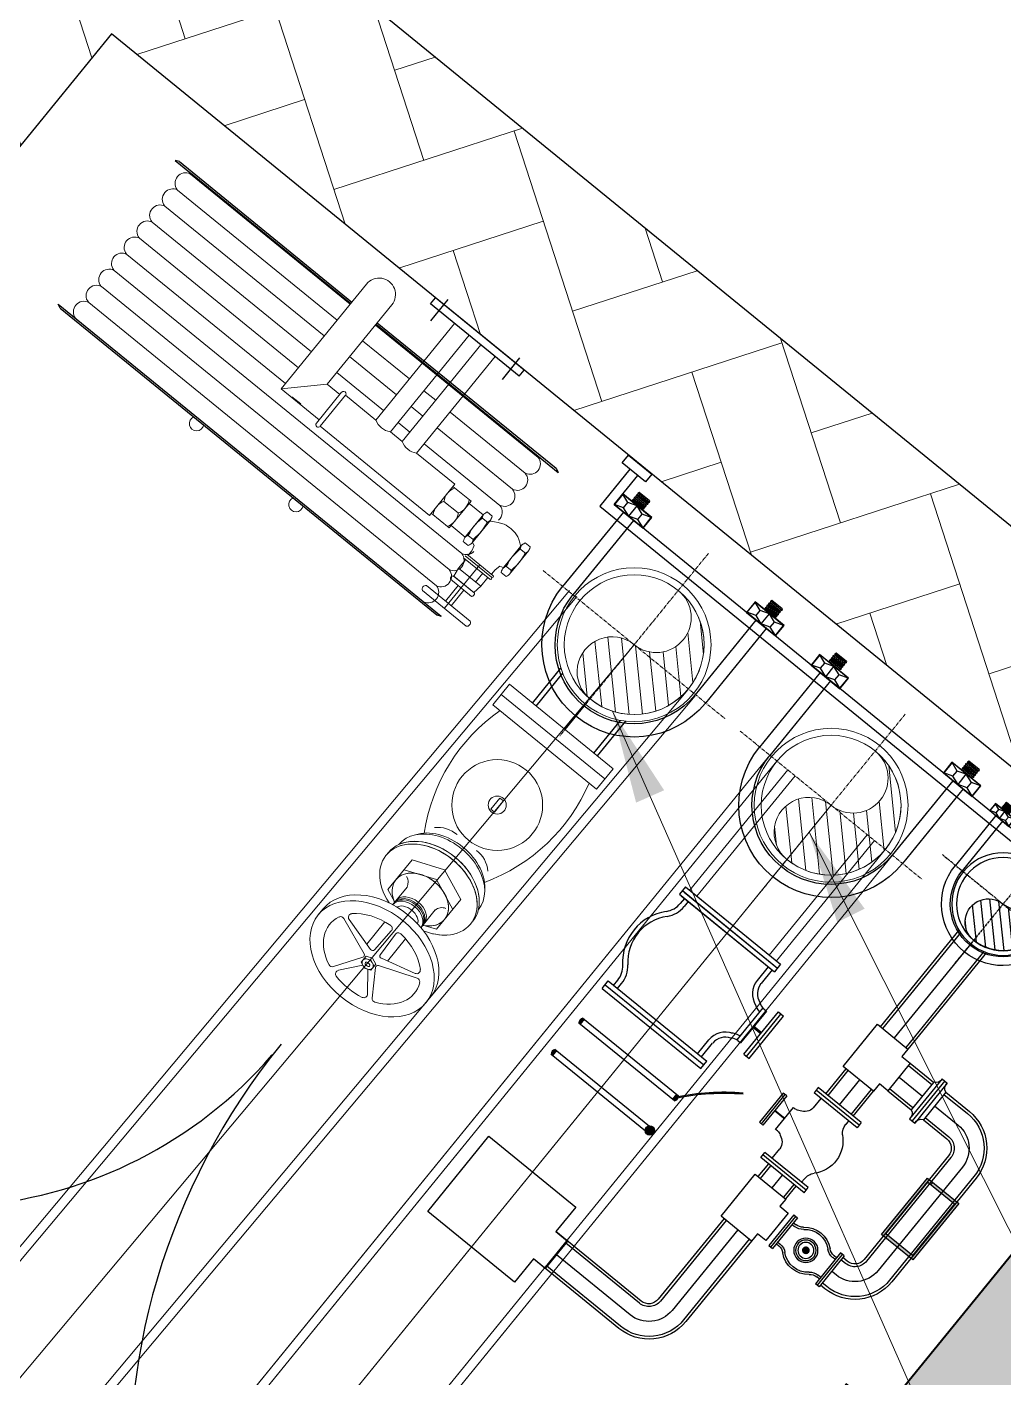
# Model space of a CAD drawing. Header units: inches. Extents: x 257070 to 799932, y -17980 to 269260.
# Drawn here: x 315879 to 316927, y 28275 to 29724 of the extents above; entities that cross this region are included whole.
import ezdxf

# ---------------------------------------------------------------- set-up
doc = ezdxf.new("R2010")
doc.units = ezdxf.units.IN
doc.header["$MEASUREMENT"] = 0
doc.linetypes.add('CENTER', pattern=[2, 1.25, -0.25, 0.25, -0.25])
for name, color, linetype, lineweight in [('0-AES-F-FIRE BOX', 1, 'Continuous', 15), ('0-AES-F-SPRINKLER PIPE', 10, 'Continuous', 15), ('0_AES_HOSE REEL DRUM', 240, 'Continuous', 5), ('E--CONCRETE-4', 4, 'Continuous', 40), ('F--BRICKWALL HATCH', 252, 'Continuous', 20), ('F--BRICKWALL-3', 252, 'Continuous', 30)]:
    doc.layers.add(name, color=color, linetype=linetype, lineweight=lineweight)
doc.layers.add('0-AES-F-HYDRANT PIPE', color=7, linetype='Continuous', lineweight=15, true_color=0xf57247)
for name, color, linetype in [('0-AES-F-RETURN  PIPE', 3, 'Continuous'), ('0-AES-F-SPRINKLER', 10, 'Continuous'), ('0-AES-P-PIPE SUPPORT', 7, 'Continuous'), ('basement-1 r.c.c.$0$DSP_R.C.C. HATCH', 253, 'Continuous'), ('DSP_DOOR', 8, 'Continuous'), ('FIRE', 10, 'Continuous')]:
    doc.layers.add(name, color=color, linetype=linetype)
doc.styles.get("Standard").update_dxf_attribs({"font": 'arial.ttf'})
doc.dimstyles.new('AES-PLUMBING', dxfattribs={"dimtxt": 100, "dimasz": 100, "dimexe": 0, "dimexo": 0, "dimgap": 0.01, "dimtad": 1, "dimdec": 0, "dimdsep": 46, "dimtxsty": 'Standard', "dimcen": 10, "dimclrd": 7, "dimclre": 7, "dimclrt": 7, "dimadec": 0, "dimazin": 0, "dimtfac": 1, "dimtdec": 0, "dimtmove": 0, "dimatfit": 3, "dimfxl": 1, "dimlwd": -1, "dimlwe": -1, "dimarcsym": 1})

# ---------------------------------------------------------------- blocks, each defined once
blk = doc.blocks.new('L1-L6_STAIRASE BLDG B$0$HB-D12501')
at = {"layer": 'DSP_DOOR', "linetype": 'ByBlock'}
for points in [[(35, 100), (75, 100), (75, 824.9), (35, 824.9)], [(1175, 100), (1215, 100), (1215, 574.9), (1175, 574.9)], [(50, 40), (35, 40), (35, 100), (0, 100), (0, 0), (50, 0)], [(1200, 40), (1215, 40), (1215, 100), (1250, 100), (1250, 0), (1200, 0)]]:
    blk.add_lwpolyline(points, close=True, dxfattribs=at)
for centre, radius, start, end in [((25, 100), 725, 359.999, 89.2098), ((1225, 100), 475, 91.2067, 178.1894)]:
    blk.add_arc(centre, radius, start, end, dxfattribs=at)
blk = doc.blocks.new('A$C1F3236FD')
at = {"color": 1, "linetype": 'ByBlock'}
for p, q in [((784, 4149, 1186077), (784, 2450, 1186077)), ((954, 4151, 1186077), (954, 2450, 1186077)), ((1124, 4154, 1186077), (1124, 2450, 1186077)), ((1294, 4156, 1186077), (1294, 2450, 1186077)), ((1464, 4159, 1186077), (1464, 2450, 1186077)), ((1634, 4161, 1186077), (1634, 2450, 1186077)), ((1642, 4166, 1186077), (1642, 2450, 1186077)), ((274, 4142, 1186077), (274, 420, 1186077)), ((444, 4144, 1186077), (444, 423, 1186077)), ((614, 4147, 1186077), (614, 425, 1186077)), ((727, 2450, 1186077), (1848, 2450, 1186077)), ((727, 2450, 1186077), (727, 2044, 1186077)), ((998, 2179, 1186077), (727, 2450, 1186077)), ((998, 2179, 1186077), (1848, 2179, 1186077)), ((998, 2179, 1186077), (998, 2044, 1186077)), ((1124, 2179, 1186077), (1124, 1678, 1186077)), ((1294, 2179, 1186077), (1294, 1678, 1186077)), ((1464, 2179, 1186077), (1464, 1678, 1186077)), ((691, 2044, 1186077), (1023, 2044, 1186077)), ((691, 2003, 1186077), (691, 833, 1186077)), ((691, 2003, 1186077), (1023, 2003, 1186077)), ((1023, 2003, 1186077), (1023, 1678, 1186077)), ((1023, 1678, 1186077), (2057, 1678, 1186077)), ((1023, 1522, 1186077), (2057, 1522, 1186077)), ((1023, 1522, 1186077), (1023, 1396, 1186077)), ((1124, 1522, 1186077), (1124, 1396, 1186077)), ((1294, 1522, 1186077), (1294, 1396, 1186077)), ((1464, 1522, 1186077), (1464, 1396, 1186077)), ((1023, 1396, 1186077), (2057, 1396, 1186077)), ((1023, 1241, 1186077), (2057, 1241, 1186077)), ((1023, 1241, 1186077), (1023, 833, 1186077)), ((1124, 1241, 1186077), (1124, 432, 1186077)), ((1294, 1241, 1186077), (1294, 435, 1186077)), ((1464, 1241, 1186077), (1464, 437, 1186077)), ((1023, 833, 1186077), (691, 833, 1186077)), ((714, 833, 1186077), (714, 640, 1186077)), ((857, 660, 1186077), (857, 813, 1186077)), ((1000, 833, 1186077), (1000, 640, 1186077)), ((714, 640, 1186077), (1000, 640, 1186077)), ((739, 640, 1186077), (739, 489, 1186077)), ((975, 640, 1186077), (975, 489, 1186077)), ((169, 16, 1186077), (169, 484, 1186077)), ((223, 16, 1186077), (223, 484, 1186077)), ((699, 425, 1186077), (699, 479, 1186077)), ((729, 489, 1186077), (985, 489, 1186077)), ((764, 415, 1186077), (764, 489, 1186077)), ((950, 415, 1186077), (950, 489, 1186077)), ((1015, 425, 1186077), (1015, 479, 1186077)), ((390, 138, 1186077), (390, 363, 1186077)), ((503, 369, 1186077), (427, 357, 1186077)), ((427, 138, 1186077), (427, 363, 1186077)), ((427, 144, 1186077), (427, 357, 1186077)), ((597, 369, 1186077), (503, 369, 1186077)), ((503, 369, 1186077), (503, 131, 1186077)), ((597, 110, 1186077), (597, 391, 1186077)), ((617, 110, 1186077), (617, 391, 1186077)), ((637, 110, 1186077), (637, 391, 1186077)), ((733, 415, 1186077), (987, 415, 1186077)), ((637, 250, 1186077), (171, 250, 1186077)), ((390, 281, 1186077), (223, 281, 1186077)), ((390, 219, 1186077), (223, 219, 1186077)), ((503, 131, 1186077), (427, 144, 1186077)), ((597, 187, 1186077), (503, 187, 1186077)), ((597, 131, 1186077), (503, 131, 1186077)), ((699, 19, 1186077), (699, 73, 1186077)), ((729, 83, 1186077), (985, 83, 1186077)), ((733, 9, 1186077), (987, 9, 1186077)), ((764, 9, 1186077), (764, 83, 1186077)), ((950, 9, 1186077), (950, 83, 1186077)), ((1015, 19, 1186077), (1015, 73, 1186077))]:
    blk.add_line(p, q, dxfattribs=at)
for points in [[(764, 479), (754, 483), (746, 487), (740, 489), (734, 489), (727, 489), (720, 487), (711, 483), (699, 479)], [(764, 479), (795, 483), (820, 487), (840, 489), (858, 489), (876, 489), (895, 487), (920, 483), (950, 479)], [(950, 479), (960, 483), (968, 487), (975, 489), (981, 489), (987, 489), (994, 487), (1003, 483), (1015, 479)], [(764, 425), (754, 421), (746, 418), (740, 416), (734, 415), (727, 416), (720, 418), (711, 421), (699, 425)], [(764, 425), (795, 421), (820, 418), (840, 416), (858, 415), (876, 416), (895, 418), (920, 421), (950, 425)], [(950, 425), (960, 421), (968, 418), (975, 416), (981, 415), (987, 416), (994, 418), (1003, 421), (1015, 425)], [(969, 415), (990, 381), (1005, 352), (1016, 327), (1024, 306), (1029, 287), (1031, 270), (1032, 254), (1032, 238), (1031, 223), (1030, 206), (1028, 189), (1023, 171), (1015, 151), (1004, 130), (988, 106), (968, 80)], [(764, 73), (754, 77), (746, 80), (740, 82), (734, 83), (727, 82), (720, 80), (711, 77), (699, 73)], [(764, 19), (754, 14), (746, 11), (740, 9), (734, 9), (727, 9), (720, 11), (711, 14), (699, 19)], [(764, 73), (795, 77), (820, 80), (840, 82), (858, 83), (876, 82), (895, 80), (920, 77), (950, 73)], [(764, 19), (795, 14), (820, 11), (840, 9), (858, 9), (876, 9), (895, 11), (920, 14), (950, 19)], [(950, 73), (960, 77), (968, 80), (975, 82), (981, 83), (987, 82), (994, 80), (1003, 77), (1015, 73)], [(950, 19), (960, 14), (968, 11), (975, 9), (981, 9), (987, 9), (994, 11), (1003, 14), (1015, 19)]]:
    blk.add_lwpolyline(points, dxfattribs=at)
at = {"color": 1, "linetype": 'ByBlock', "elevation": 1186077}
for points in [[(741, 415), (731, 386), (685, 374), (637, 376)], [(741, 85), (731, 114), (685, 126), (637, 124)]]:
    blk.add_lwpolyline(points, dxfattribs=at)
at = {"color": 1, "linetype": 'ByBlock'}
for centre, radius, start, end in [((189, 4125, 1186077), 86.9, 11.195, 167.1741), ((359, 4127, 1186077), 86.9, 11.195, 167.1741), ((529, 4130, 1186077), 86.9, 11.195, 167.1741), ((699, 4132, 1186077), 86.9, 11.195, 167.1741), ((869, 4135, 1186077), 86.9, 11.195, 167.1741), ((1039, 4137, 1186077), 86.9, 11.195, 167.1741), ((1209, 4139, 1186077), 86.9, 11.195, 167.1741), ((1379, 4142, 1186077), 86.9, 11.195, 167.1741), ((1549, 4144, 1186077), 86.9, 11.195, 167.1741), ((60, 2813, 1186077), 60.2, 60.8161, 299.1839), ((1848, 2315, 1186077), 136, 270, 90), ((691, 2023, 1186077), 20.5, 90, 270), ((1023, 2023, 1186077), 20.5, 270, 90), ((60, 1749, 1186077), 60.2, 60.8161, 299.1839), ((1151, 1600, 1186077), 149, 148.6174, 211.3826), ((1151, 1319, 1186077), 149, 148.6174, 211.3826), ((785, 690, 1186077), 143, 59.5464, 119.6317), ((930, 690, 1186077), 143, 60.3683, 120.4536), ((785, 783, 1186077), 143, 240.3683, 300.4536), ((930, 783, 1186077), 143, 239.5464, 299.6317), ((196, 471, 1186077), 30, 26.6415, 153.3585), ((189, 437, 1186077), 86.9, 192.8259, 348.805), ((359, 439, 1186077), 86.9, 192.8259, 348.805), ((409, 345, 1186077), 25.8, 43.7157, 136.2843), ((529, 442, 1186077), 86.9, 192.8259, 348.805), ((699, 444, 1186077), 86.9, 192.8259, 264.8765), ((1039, 449, 1186077), 86.9, 259.6321, 348.805), ((1209, 452, 1186077), 86.9, 192.8259, 348.805), ((1379, 454, 1186077), 86.9, 192.8259, 348.805), ((1549, 456, 1186077), 86.9, 192.8259, 348.805), ((409, 155, 1186077), 25.8, 223.7157, 316.2843), ((196, 30, 1186077), 30, 206.6415, 333.3585), ((607, 110, 1186077), 9.95, 180, 0), ((627, 110, 1186077), 9.95, 180, 0)]:
    blk.add_arc(centre, radius, start, end, dxfattribs=at)
at = {"layer": 'FIRE', "color": 1, "linetype": 'ByBlock'}
for p, q in [((89, 4297, 1186077), (104, 4331, 1186077)), ((89, 4297, 1186077), (89, 265, 1186077)), ((104, 4331, 1186077), (104, 230, 1186077)), ((1657, 4297, 1186077), (1642, 4331, 1186077)), ((1642, 4331, 1186077), (1642, 2450, 1186077)), ((1657, 4297, 1186077), (1657, 2450, 1186077)), ((731, 2243, 1186077), (731, 2338, 1186077)), ((1634, 2179, 1186077), (1634, 439, 1186077)), ((1642, 2179, 1186077), (1642, 444, 1186077)), ((1642, 2179, 1186077), (1642, 230, 1186077)), ((1657, 2179, 1186077), (1657, 265, 1186077)), ((2057, 1934, 1186077), (2122, 1934, 1186077)), ((2057, 984, 1186077), (2057, 1934, 1186077)), ((2122, 984, 1186077), (2122, 1934, 1186077)), ((1949, 1844, 1186077), (2178, 1844, 1186077)), ((1949, 1075, 1186077), (2178, 1075, 1186077)), ((2057, 984, 1186077), (2122, 984, 1186077)), ((89, 265, 1186077), (104, 230, 1186077)), ((1657, 265, 1186077), (1642, 230, 1186077))]:
    blk.add_line(p, q, dxfattribs=at)
blk = doc.blocks.new('A$C554B747C')
at = {"layer": '0-AES-F-FIRE BOX'}
for p, q in [((71.6, 108.8), (-71.9, 108.8)), ((-71.9, 108.8), (-71.9, 80.5)), ((71.6, 108.8), (71.6, 80.5)), ((71.6, 94.6), (-71.9, 94.6)), ((71.6, 80.5), (-71.9, 80.5)), ((2.5, 7.7), (-2.5, 7.7)), ((-2.5, -7.7), (-2.5, 7.7)), ((2.5, -7.7), (2.5, 7.7)), ((2.5, -7.7), (-2.5, -7.7)), ((0, -89.4), (-33.7, -103.1)), ((0, -89.4), (33.7, -103.1)), ((0, -103.1), (-33.7, -116.9)), ((-33.7, -144.4), (-33.7, -103.1)), ((0, -103.1), (33.7, -116.9)), ((33.7, -144.4), (33.7, -103.1)), ((58.4, -116.9), (58.4, -113.2)), ((-19.5, -153.8), (-19.5, -129.3)), ((19.5, -153.8), (19.5, -129.3)), ((-33.7, -144.4), (-19.5, -150.2)), ((33.7, -144.4), (19.5, -150.2)), ((-14.4, -173.4), (-14.4, -204.1)), ((14.4, -173.4), (14.4, -204.1)), ((-2.8, -176.5), (-4.1, -203.6)), ((2.8, -176.5), (4.1, -203.6)), ((-50.8, -198.3), (-9.9, -213.8)), ((-45.8, -195.5), (-7.4, -206)), ((45.8, -195.5), (7.4, -206)), ((50.8, -198.3), (9.9, -213.8)), ((-74.5, -204.6), (-74.5, -212.7)), ((0, -211.8), (-6.7, -214.6)), ((0, -214.6), (-6.7, -217.3)), ((-6.7, -222.8), (-6.7, -214.6)), ((0, -211.8), (6.7, -214.6)), ((0, -214.6), (6.7, -217.3)), ((6.7, -222.8), (6.7, -214.6)), ((74.5, -212.7), (74.5, -204.6)), ((-26.9, -245.4), (-8.7, -217.7)), ((-20.2, -245.1), (-3.4, -224.2)), ((0, -225.6), (-6.7, -222.8)), ((0, -225.6), (6.7, -222.8)), ((20.2, -245.1), (3.4, -224.2)), ((26.9, -245.4), (8.7, -217.7))]:
    blk.add_line(p, q, dxfattribs=at)
for radius in [48.7, 9.69]:
    blk.add_circle((0, 0), radius, dxfattribs=at)
for centre, radius, start, end in [((127.5, 27), 196.6, 164.2108, 210.5213), ((-127.5, 27), 196.6, 329.4787, 15.7892), ((-14.5, -83), 31.2, 88.0313, 135.9908), ((14.5, -83), 31.2, 44.0092, 91.9687), ((-30.5, -131.5), 11.2, 11.0684, 72.6602), ((30.5, -131.5), 11.2, 107.3398, 168.9316), ((-6.7, -176.3), 3.89, 357.2205, 94.7862), ((6.7, -176.3), 3.89, 85.2138, 182.7795), ((-52.2, -201.9), 3.89, 69.2205, 155.1588), ((-44.8, -191.8), 3.89, 133.8645, 254.7795), ((44.8, -191.8), 3.89, 285.2205, 46.1355), ((52.2, -201.9), 3.89, 24.8412, 110.7795), ((-10.9, -216.3), 2.6, 326.7795, 69.2205), ((-6.7, -203.5), 2.6, 254.7795, 357.2205), ((6.7, -203.5), 2.6, 182.7795, 285.2205), ((10.9, -216.3), 2.6, 110.7795, 213.2205), ((-30.1, -243.3), 3.89, 245.9255, 326.7795), ((-17.1, -247.6), 3.89, 141.2205, 257.3777), ((17.1, -247.6), 3.89, 282.6223, 38.7795), ((30.1, -243.3), 3.89, 213.2205, 294.0745)]:
    blk.add_arc(centre, radius, start, end, dxfattribs=at)
at = {"layer": '0-AES-F-FIRE BOX', "extrusion": (0, 0, -1)}
for centre, major_axis, ratio, start_param, end_param in [((0, -113.2), (-58.4, 0), 0.707107, 0, 2.786111), ((0, -116.9), (58.4, 0), 0.707107, 1.987436, 5.918785), ((0, -130.7), (33.7, 0), 0.721611, 2.186239, 6.007537)]:
    blk.add_ellipse(centre, major_axis=major_axis, ratio=ratio, start_param=start_param, end_param=end_param, dxfattribs=at)
at = {"layer": '0-AES-F-FIRE BOX'}
for centre, major_axis, ratio, start_param, end_param in [((0, -99.5), (55.2, 0), 0.707107, -0.004902, 3.146495), ((0, -113.2), (58.4, 0), 0.707107, 0, 2.786111), ((0, -94.9), (-52.3, 0), 0.701646, 3.553827, 5.87095), ((0, -116.9), (-58.4, 0), 0.707107, 1.987436, 5.918785), ((0, -130.7), (-33.7, 0), 0.721611, 2.186239, 6.007537), ((0, -116.9), (58.4, 0), 0.707107, 3.784133, 4.295749), ((0, -130.7), (33.7, 0), 0.721611, 3.417241, 4.096946), ((0, -148), (-19.5, 0), 0.707107, 3.141593, 6.283185), ((0, -150.4), (-19.5, 0), 0.707107, 3.141593, 6.283185), ((0, -152), (-19.5, 0), 0.707107, 3.141593, 6.283185), ((0, -154.1), (-19.5, 0), 0.707107, 3.16624, 6.258538), ((0, -204.6), (-74.5, 0), 0.707107, 3.141593, 6.283185), ((0, -154.3), (-14.4, 0), 0.619861, 3.293146, 6.131632), ((0, -212.7), (-58.6, 0), 0.693384, -1.450623, -0.624962), ((0, -212.7), (58.6, 0), 0.693384, 0.624962, 1.450623), ((0, -212.7), (-58.6, 0), 0.693384, -0.310604, 0.998397), ((0, -212.7), (58.6, 0), 0.693384, -0.998397, 0.310604), ((0, -212.7), (58.6, 0), 0.693384, 4.400005, 5.024773)]:
    blk.add_ellipse(centre, major_axis=major_axis, ratio=ratio, start_param=start_param, end_param=end_param, dxfattribs=at)
for centre, major_axis, ratio in [((0, -212.7), (74.5, 0), 0.707107), ((0, -220.1), (6.74, 0), 0.721611), ((0, -220.4), (-2.9, 0), 0.586664)]:
    blk.add_ellipse(centre, major_axis=major_axis, ratio=ratio, dxfattribs=at)
blk = doc.blocks.new('A$C254949A7')
at = {"color": 7, "linetype": 'Continuous', "lineweight": -3}
for p, q in [((-0.0213, 0.0548), (0.0191, 0.0547)), ((-0.0213, 0.0498), (-0.0213, 0.0548)), ((-0.0213, 0.0523), (0.0191, 0.0523)), ((-0.0213, 0.0498), (0.0191, 0.0498)), ((0.0191, 0.0498), (0.0191, 0.0547)), ((-0.0497, -0.0303), (-0.0496, 0.0292)), ((-0.0496, 0.0292), (-0.0425, 0.0292)), ((-0.0496, 0.0292), (-0.0425, 0.0292)), ((-0.0461, -0.0303), (-0.0461, 0.0292)), ((-0.0425, -0.0303), (-0.0425, 0.0292)), ((-0.0425, -0.0303), (-0.0425, 0.0292)), ((0.0141, 0.0365), (-0.0163, 0.0365)), ((-0.0163, 0.0338), (-0.0163, 0.0365)), ((0.0141, 0.0338), (0.0141, 0.0365)), ((0.0403, -0.0303), (0.0403, 0.0297)), ((0.0474, 0.0297), (0.0403, 0.0297)), ((0.0403, -0.0303), (0.0403, 0.0297)), ((0.0474, 0.0297), (0.0403, 0.0297)), ((0.0438, -0.0303), (0.0438, 0.0297)), ((0.0474, -0.0303), (0.0474, 0.0297)), ((-0.0425, 0.0197), (-0.0294, 0.0197)), ((0.0403, 0.0196), (0.0272, 0.0196)), ((-0.0425, -0.0186), (-0.0377, -0.0186)), ((0.0403, -0.0211), (0.0355, -0.0211)), ((-0.0497, -0.0303), (-0.0425, -0.0303)), ((0.0474, -0.0303), (0.0403, -0.0303))]:
    blk.add_line(p, q, dxfattribs=at)
at = {"color": 7, "linetype": 'Continuous', "lineweight": -3, "const_width": 0.00206}
blk.add_lwpolyline([(-0.0011, 0.0365), (-0.0011, 0.0498)], dxfattribs=at)
at = {"color": 7, "linetype": 'Continuous', "lineweight": -3}
for centre, radius, start, end in [((-0.0246, 0.0338), 0.00825, 321.8485, 359.9703), ((0.0223, 0.0338), 0.00825, 179.9703, 218.0921), ((-0.0307, 0.0329), 0.0133, 275.3958, 341.6166), ((0.0284, 0.0329), 0.0133, 198.324, 264.5448), ((-0.0378, -0.0351), 0.0165, 47.8481, 89.9703), ((0, 0), 0.0352, 220.6421, 313.9336), ((0.0355, -0.0376), 0.0165, 89.9703, 132.0925)]:
    blk.add_arc(centre, radius, start, end, dxfattribs=at)
blk = doc.blocks.new('A$C49735D4B')
at = {"color": 7, "lineweight": -3}
for p, q in [((-0.0277, 0.0034), (0.0277, 0.0034)), ((-0.0277, 0.0034), (-0.0277, -0.0036)), ((-0.0277, 0), (0.0277, 0)), ((-0.019, 0.0083), (0.019, 0.0083)), ((0.0277, 0.0034), (0.0277, -0.0036)), ((-0.0277, -0.0036), (0.0277, -0.0036)), ((-0.019, -0.0085), (0.019, -0.0085))]:
    blk.add_line(p, q, dxfattribs=at)
for centre, radius, start, end in [((-0.0262, 0.0112), 0.00772, 258.8585, 338.2681), ((0.0262, 0.0113), 0.00784, 202.4171, 280.8627), ((-0.0262, -0.011), 0.00757, 19.4193, 101.6623), ((0.0262, -0.0111, 0), 0.0077, 78.7889, 159.9049)]:
    blk.add_arc(centre, radius, start, end, dxfattribs=at)
blk = doc.blocks.new('A$C626256CC')
at = {"layer": '0-AES-F-SPRINKLER PIPE', "lineweight": -3}
for points in [[(60.7, -312.7, -0.05453), (62, -313.9, -0.072254), (160.7, -250.2), (160, -248.2, 0.075072)], [(-150.9, -271.4), (-152.8, -282.6, -0.322125)], [(-147.9, -271.9), (-150.9, -271.4), (-152.8, -282.6), (-149.9, -283.1)], [(63, -308.3), (57.6, -307.4), (55.6, -318.6), (61, -319.5)], [(61, -319.5, 0.322125), (63, -308.3)], [(-166.3, -343.5), (-168.3, -354.7, -0.322125)], [(-163.4, -344), (-166.3, -343.5), (-168.3, -354.7), (-165.3, -355.2)], [(50.3, -378.4, 1), (47.5, -394.5, 1)], [(42.9, -391.2, 0.322158), (44.8, -380)]]:
    blk.add_hatch(color=7, dxfattribs=at).paths.add_polyline_path(points)
at = {"layer": '0-AES-F-SPRINKLER PIPE', "color": 7, "linetype": 'Continuous', "lineweight": -3}
for p, q in [((-106.4, 18.4), (-109.3, 1.7)), ((-109.3, 1.7), (103.5, -35.1)), ((-107.8, 10), (104.9, -26.7)), ((-106.4, 18.4), (106.4, -18.4)), ((-105.4, 1), (103.5, -35.1)), ((-103.9, 9.4), (104.9, -26.7)), ((-102.5, 17.7), (106.4, -18.4)), ((-98.2, -0.2), (-100.1, -11.5)), ((-89.5, -1.7), (-91.4, -13)), ((106.4, -18.4), (103.5, -35.1)), ((106.4, -18.4), (103.5, -35.1)), ((89.6, -32.7), (84.2, -63.4)), ((98.3, -34.2), (93, -64.9)), ((127.6, -188.2), (143.9, -93.3)), ((133.4, -189.2), (149.8, -94.3)), ((143.9, -93.3), (155.6, -95.4)), ((143.9, -93.3), (155.6, -95.4)), ((116.4, -100.7), (104.1, -172)), ((125.1, -102.2), (112.8, -173.5)), ((118.7, -101.1), (125.1, -102.2)), ((139.2, -190.2), (155.6, -95.4)), ((-131.8, -194.7), (-129.8, -183.4)), ((-123.1, -196.2), (-121.1, -184.9)), ((106.4, -172.4), (112.8, -173.5)), ((127.6, -188.2), (139.2, -190.2)), ((-146.6, -209.3), (-143.7, -192.6)), ((-146.6, -209.3), (-143.7, -192.6)), ((-146.6, -209.3), (73.7, -247.4)), ((-146.6, -209.3), (73.7, -247.4)), ((-145.1, -201), (75.2, -239)), ((-143.7, -192.6), (76.6, -230.7)), ((56, -227.1), (61.3, -196.3)), ((64.7, -228.6), (70, -197.9)), ((73.7, -247.4), (76.6, -230.7))]:
    blk.add_line(p, q, dxfattribs=at)
at = {"layer": '0-AES-F-SPRINKLER PIPE', "color": 7, "lineweight": -3}
for p, q in [((-150.9, -271.4, 0), (-152.8, -282.6, 0)), ((63, -308.3, 0), (61, -319.5, 0)), ((-166.3, -343.5, 0), (-168.3, -354.7, 0)), ((44.8, -380, 0), (42.9, -391.2, 0)), ((44.8, -380, 0), (42.9, -391.2, 0))]:
    blk.add_line(p, q, dxfattribs=at)
at = {"layer": '0-AES-F-SPRINKLER PIPE', "color": 7, "linetype": 'Continuous', "lineweight": -3, "const_width": 4.91}
blk.add_lwpolyline([(118.9, -137.8), (135.7, -140.8)], dxfattribs=at)
at = {"layer": '0-AES-F-SPRINKLER PIPE', "color": 7, "lineweight": -3}
for points in [[(-150.9, -271.4), (-147.9, -271.9), (-149.9, -283.1), (-152.8, -282.6)], [(61, -319.5), (-152.8, -282.6), (-150.9, -271.4)], [(-150.9, -271.4), (63, -308.3), (61, -319.5)], [(-166.3, -343.5), (44.8, -380), (42.9, -391.2), (-168.3, -354.7)]]:
    blk.add_lwpolyline(points, dxfattribs=at)
blk.add_lwpolyline([(-163.4, -344), (-165.3, -355.2), (-168.3, -354.7), (-166.3, -343.5)], close=True, dxfattribs=at)
blk.add_circle((48.9, -386.4, 0), 8.15, dxfattribs=at)
at = {"layer": '0-AES-F-SPRINKLER PIPE', "color": 7, "linetype": 'Continuous', "lineweight": -3}
for centre, radius, start, end in [((-138.9, -4.8), 39.3, 308.0799, 350.2021), ((-138.9, -4.8), 48.2, 308.0799, 350.2021), ((-58.7, -107.2), 90.8, 128.0799, 212.3243), ((-58.7, -107.2), 81.9, 128.0799, 212.3243), ((122.1, -69.3), 38.4, 171.5084, 240.1647), ((122.1, -69.3), 29.5, 171.5084, 240.1647), ((122.1, -81.7), 19.7, 222.0803, 260.2021), ((122.1, -81.7), 28.5, 222.0803, 255.4387), ((-168.6, -176.7), 39.3, 350.2021, 32.3243), ((-168.6, -176.7), 48.2, 350.2021, 32.3243), ((99, -203.5), 38.4, 100.2394, 168.8958), ((103, -191.8), 28.5, 84.9655, 118.3239), ((99, -203.5), 29.5, 100.2394, 168.8958), ((103, -191.8), 19.7, 80.2021, 118.3239)]:
    blk.add_arc(centre, radius, start, end, dxfattribs=at)
at = {"layer": '0-AES-F-SPRINKLER PIPE', "color": 7, "lineweight": -3}
for centre, radius, start, end in [((324.2, -609.2, 0), 396.6, 114.4479, 131.782), ((330.6, -621.7, 0), 408.5, 114.5756, 131.1063), ((-144, -278.3, 0), 9.73, 134.4922, 205.912), ((54.2, -312.6, 0), 9.73, 314.4922, 25.912), ((-159.5, -350.4, 0), 9.73, 134.4922, 205.912), ((36, -384.2, 0), 9.73, 314.4922, 25.912)]:
    blk.add_arc(centre, radius, start, end, dxfattribs=at)
blk = doc.blocks.new('A$C34060CE2')
at = {"lineweight": -3}
blk.add_hatch(color=7, dxfattribs=at).paths.add_polyline_path([(0, -0.0042, -1), (0, 0.0042, -1)])
at = {"color": 7, "linetype": 'Continuous', "lineweight": -3}
for p, q in [((-0.0213, 0.034), (0.0212, 0.0341)), ((-0.0213, 0.034), (-0.0213, 0.0289)), ((-0.0213, 0.034), (-0.0213, 0.0289)), ((-0.0213, 0.0315), (0.0212, 0.0315)), ((0.0212, 0.0341), (0.0212, 0.0289)), ((-0.0213, 0.0289), (0.0212, 0.0289)), ((-0.0146, 0.0289), (-0.0146, 0.0255)), ((-0.0123, 0.0289), (-0.0123, 0.0255)), ((-0.0123, 0.0289), (-0.0123, 0.0255)), ((0.0123, 0.0289), (0.0123, 0.0255)), ((0.0146, 0.0289), (0.0146, 0.0255)), ((0.0146, 0.0289), (0.0146, 0.0255)), ((-0.0146, -0.0305), (-0.0146, -0.0271)), ((-0.0122, -0.0305), (-0.0123, -0.0271)), ((0.0123, -0.0305), (0.0123, -0.0271)), ((0.0146, -0.0305), (0.0146, -0.0271)), ((-0.0212, -0.0305), (0.0213, -0.0305)), ((-0.0212, -0.0356), (-0.0212, -0.0305)), ((-0.0212, -0.0331), (0.0213, -0.0331)), ((-0.0212, -0.0331), (0.0213, -0.0331)), ((-0.0212, -0.0356), (0.0213, -0.0356)), ((0.0213, -0.0356), (0.0213, -0.0305))]:
    blk.add_line(p, q, dxfattribs=at)
at = {"color": 7, "lineweight": -3}
for radius in [0.013, 0.011, 0.00858]:
    blk.add_circle((0, 0), radius, dxfattribs=at)
at = {"color": 7, "linetype": 'Continuous', "lineweight": -3}
for centre, radius, start, end in [((0.0026, -0.0008), 0.0273, 137.9075, 222.1519), ((0.0026, -0.0008), 0.025, 137.9075, 222.1519), ((-0.0265, 0.0255), 0.0118, 317.9075, 0.0297), ((-0.0265, 0.0255), 0.0142, 317.9075, 0.0297), ((0.0264, 0.0255), 0.0142, 180.0297, 222.1519), ((0.0264, 0.0255), 0.0118, 180.0297, 222.1519), ((-0.0026, -0.0008), 0.025, 317.9075, 42.1519), ((-0.0026, -0.0008), 0.0273, 317.9075, 42.1519), ((-0.0264, -0.0271), 0.0118, 0.0297, 42.1519), ((-0.0264, -0.0271), 0.0142, 0.0297, 42.1519), ((0.0265, -0.0271), 0.0142, 137.9075, 180.0297), ((0.0265, -0.0271), 0.0118, 137.9075, 180.0297)]:
    blk.add_arc(centre, radius, start, end, dxfattribs=at)
blk = doc.blocks.new('PIPE SUPPORT')
at = {"layer": '0-AES-P-PIPE SUPPORT'}
for points in [[(-166.51, 129.29), (-167.02, 128.31), (-166.51, 127.34), (-167.02, 126.36), (-166.51, 125.38), (-167.02, 124.41), (-166.51, 123.43), (-167.02, 122.45), (-166.51, 121.48)], [(-167.02, 128.31), (-156.83, 128.31)], [(-167.02, 126.36), (-156.83, 126.36)], [(-167.02, 124.41), (-156.83, 124.41)], [(-167.02, 122.45), (-156.83, 122.45)], [(-166.51, 129.29), (-157.34, 129.29)], [(-166.51, 127.34), (-157.34, 127.34)], [(-166.51, 125.38), (-157.34, 125.38)], [(-166.51, 123.43), (-157.34, 123.43)], [(-157.34, 129.29), (-156.83, 128.31), (-157.34, 127.34), (-156.83, 126.36), (-157.34, 125.38), (-156.83, 124.41), (-157.34, 123.43), (-156.83, 122.45), (-157.34, 121.48)], [(-47.34, 129.29), (-47.85, 128.31), (-47.34, 127.34), (-47.85, 126.36), (-47.34, 125.38), (-47.85, 124.41), (-47.34, 123.43), (-47.85, 122.45), (-47.34, 121.48)], [(-47.85, 128.31), (-37.67, 128.31)], [(-47.85, 126.36), (-37.67, 126.36)], [(-47.85, 124.41), (-37.67, 124.41)], [(-47.85, 122.45), (-37.67, 122.45)], [(-47.34, 129.29), (-38.18, 129.29)], [(-47.34, 129.29), (-38.18, 129.29)], [(-47.34, 127.34), (-38.18, 127.34)], [(-47.34, 125.38), (-38.18, 125.38)], [(-47.34, 123.43), (-38.18, 123.43)], [(-38.18, 129.29), (-37.67, 128.31), (-38.18, 127.34), (-37.67, 126.36), (-38.18, 125.38), (-37.67, 124.41), (-38.18, 123.43), (-37.67, 122.45), (-38.18, 121.48)], [(-174.61, 121.09), (-168.19, 118.8), (-161.78, 121.09), (-155.36, 118.8), (-148.94, 121.09)], [(-174.61, 121.09), (-148.94, 121.09)], [(-174.61, 111.92), (-174.61, 121.09)], [(-174.61, 111.92), (-168.19, 114.21), (-161.78, 111.92), (-155.36, 114.21), (-148.94, 111.92)], [(-168.19, 114.21), (-168.19, 118.8)], [(-166.51, 121.48), (-166.61, 121.27)], [(-166.51, 121.48), (-157.34, 121.48)], [(-161.78, 111.92), (-161.78, 121.09)], [(-157.34, 121.48), (-157.23, 121.27)], [(-155.36, 114.21), (-155.36, 118.8)], [(-55.71, 121.09), (-49.29, 118.8), (-42.88, 121.09), (-36.46, 118.8), (-30.04, 121.09)], [(-55.71, 111.92), (-49.29, 114.21), (-42.88, 111.92), (-36.46, 114.21), (-30.04, 111.92)], [(-49.29, 114.21), (-49.29, 118.8)], [(-47.34, 121.48), (-47.45, 121.27)], [(-47.34, 121.48), (-38.18, 121.48)], [(-42.88, 111.92), (-42.88, 121.09)], [(-38.18, 121.48), (-38.07, 121.27)], [(-36.46, 114.21), (-36.46, 118.8)], [(-166.51, 111.74), (-166.51, 44.74)], [(-157.34, 111.74), (-157.34, 44.74)], [(-47.34, 111.75), (-47.34, 44.74)], [(-38.18, 111.75), (-38.18, 44.74)]]:
    blk.add_lwpolyline(points, dxfattribs=at)
for points in [[(-174.79, 121.27), (-148.76, 121.27), (-148.76, 111.74), (-174.79, 111.74)], [(-174.61, 121.09), (-148.94, 121.09), (-148.94, 111.92), (-174.61, 111.92)], [(-55.89, 121.27), (-29.86, 121.27), (-29.86, 111.75), (-55.89, 111.75)], [(-55.71, 121.09), (-30.04, 121.09), (-30.04, 111.93), (-55.71, 111.93)]]:
    blk.add_lwpolyline(points, close=True, dxfattribs=at)
for radius, start, end in [(64.17, 180.00219, 269.99781), (55, 180.00219, 269.99781), (55, 270.00219, 359.99781), (64.17, 270.00219, 359.99781)]:
    blk.add_arc((-102.34, 44.74), radius, start, end, dxfattribs=at)
blk = doc.blocks.new('SOIL STACK DIA 100 mm')
h = blk.add_hatch()
h.set_pattern_fill('ANSI31', color=256, scale=3)
h.set_pattern_definition([(45, (-27850.841, 26658.129), (-6.735192, 6.735192), [])])
edge = h.paths.add_edge_path()
edge.add_arc((0, 0), 50, 270, 450)
edge.add_arc((0, 25), 25, 90, 270)
edge.add_arc((0, -25), 25, -90, 90, ccw=False)
at = {"linetype": 'CENTER', "ltscale": 2}
for points in [[(0, -84.01), (0, 84.01)], [(-84.01, 0), (84.01, 0)]]:
    blk.add_lwpolyline(points, dxfattribs=at)
blk.add_lwpolyline([(0, -50, 1), (0, 50, 1), (0, 0, -1), (0, -50, -1)], format="xyb")
for radius in [55, 50]:
    blk.add_circle((0, 0), radius)
at = {"layer": '0-AES-P-PIPE SUPPORT', "ltscale": 150, "xscale": 1.0267966073826, "yscale": 1.0267966073826, "zscale": 1.0267966073826, "rotation": 179.9992056182128}
blk.add_blockref('PIPE SUPPORT', (-105.09, 46.11), dxfattribs=at)

msp = doc.modelspace()

# ---------------------------------------------------------------- hatches: boundary and pattern name
at = {"layer": '0-AES-F-RETURN  PIPE', "lineweight": -3}
h = msp.add_hatch(color=7, dxfattribs=at)
h.paths.add_polyline_path([(316844.7, 28489), (316795.5, 28428.6), (316829, 28401.3), (316878.2, 28461.7)])
h.paths.add_polyline_path([(316845.2, 28484.6), (316799.9, 28429.1), (316828.5, 28405.8), (316873.8, 28461.3)], flags=16)
at = {"layer": 'F--BRICKWALL HATCH', "ltscale": 0.1}
h = msp.add_hatch(dxfattribs=at)
h.set_pattern_fill('AR-HBONE', color=8, angle=153, style=0)
h.set_pattern_definition([(198, (8796.36, -685026.5), (-65.231215, -128.023469), [304.8, -101.6]), (288, (8699.73, -685057.9), (-65.231215, -128.023469), [304.8, -101.6])])
h.paths.add_polyline_path([(315541.4, 29100.1), (315988, 29648.6), (316791.8, 28994.1), (316345.2, 28445.6)], flags=9)
h.paths.add_polyline_path([(315495.4, 29134.8), (315969.1, 29716.3), (317190.8, 28721.3), (317226.6, 28765.2), (317317.1, 28876.3), (315940.3, 29997.7), (315340.4, 29261.1)])

# ---------------------------------------------------------------- linework, layer by layer
at = {"layer": '0-AES-F-HYDRANT PIPE', "lineweight": -3}
for p, q in [((316421, 28998.5, 0), (316451.4, 29035.9, 0)), ((316424.9, 28995.3, 0), (316453.4, 29030.4, 0)), ((316455.9, 28970.1, 0), (316477.9, 28997.1, 0)), ((316455.9, 28970.1, 0), (316477.9, 28997.1, 0)), ((316486.9, 28944.8, 0), (316515.4, 28979.9, 0)), ((316490.8, 28941.7, 0), (316521.2, 28979, 0))]:
    msp.add_line(p, q, dxfattribs=at)
at = {"layer": '0-AES-F-HYDRANT PIPE', "ltscale": 1000, "elevation": 0}
for points in [[(298560, 199254.3), (306299.3, 191518.5), (303674.8, 186661.1), (303021.5, 184651.6), (302364.1, 181786.7), (300921.7, 172158.6), (299819.3, 165298.1), (300856.5, 157327.4), (304596.1, 129961.1), (302217.5, 112260.5), (301274.8, 108098.1), (289067.5, 74311.6), (287809.7, 71124.6), (293812.1, 51998.3), (294251.5, 50437.6), (302069.9, 35087.4), (313354.7, 25414.2), (316460.8, 29119.1)], [(298555.3, 199244.9), (306286.9, 191516.7), (303665.6, 186665), (303011.8, 184654.3), (302354.2, 181788.6), (300911.8, 172160.2), (299809.1, 165298.3), (300846.6, 157326.1), (304586, 129961.1), (302207.6, 112262.3), (301265.2, 108100.9), (289058.1, 74315.1), (287799.1, 71124.9), (293802.5, 51995.4), (294242.1, 50433.9), (302061.8, 35081.1), (313355.9, 25400), (316468.5, 29112.6)], [(298513.6, 199173.1), (306187.8, 191502.2), (303591.5, 186696.8), (302934.4, 184675.7), (302275.3, 181803.5), (300832.5, 172172.5), (299728, 165299.5), (300767, 157315.5), (304505, 129961), (302128.5, 112276.5), (301188, 108123.5), (288983, 74343.5), (287714, 71128), (293725.5, 51972.5), (294167, 50404.5), (301997.5, 35030.5), (313365.2, 25286.2), (316530, 29061.1)]]:
    msp.add_lwpolyline(points, dxfattribs=at)
for points in [[(298474.8, 199091.3), (306082.6, 191486.8), (303512.8, 186730.5), (302852.1, 184698.5), (302191.5, 181819.4), (300748.2, 172185.6), (299641.8, 165300.8), (300682.5, 157304.2), (304419, 129960.9), (302044.5, 112291.6), (301106, 108147.5), (288903.2, 74373.6), (287630.1, 71147.7, 0.171652), (287628.9, 71114.4), (293643.8, 51948.2), (294087.2, 50373.3), (301929.2, 34976.8), (313375.2, 25165.4), (316595.3, 29006.3)], [(298479.3, 199101), (306095, 191488.6), (303522, 186726.5), (302861.8, 184695.8), (302201.3, 181817.5), (300758.2, 172184), (299652, 165300.6), (300692.4, 157305.6), (304429.1, 129960.9), (302054.4, 112289.8), (301115.7, 108144.7), (288912.6, 74370.1), (287639.4, 71144, 0.171652), (287638.5, 71117.4), (293653.4, 51951), (294096.6, 50377), (301937.2, 34983.1), (313374, 25179.6), (316587.7, 29012.7)]]:
    msp.add_lwpolyline(points, format="xyb", dxfattribs=at)
at = {"layer": '0-AES-F-HYDRANT PIPE', "color": 7, "lineweight": -3, "elevation": 0}
msp.add_lwpolyline([(316524, 29264.4), (316548.9, 29244.1), (316542.1, 29235.8), (316517.2, 29256.1)], close=True, dxfattribs=at)
msp.add_lwpolyline([(317069.1, 28806.6), (317060.7, 28813.4), (317035.4, 28782.2), (316508.5, 29211.4), (316533.8, 29242.6), (316525.5, 29249.3), (316493.3, 29209.8), (317036.9, 28767.1), (317069.1, 28806.6)], dxfattribs=at)
at = {"layer": '0-AES-F-RETURN  PIPE', "lineweight": -3, "ltscale": 20}
msp.add_line((316850.4, 28484.4, 0), (316848.4, 28482, 0), dxfattribs=at)
at = {"layer": '0-AES-F-RETURN  PIPE', "lineweight": -3, "elevation": 0}
for points in [[(316878.5, 28754.9), (316794.1, 28651.3)], [(316880.2, 28752.2), (316796.5, 28649.4)], [(316891.1, 28740.3), (316808.9, 28639.3)], [(316905, 28732), (316821.3, 28629.2)], [(316908, 28730.9), (316823.6, 28627.3)], [(316735.6, 28579.5), (316757.4, 28606.2)], [(316738, 28577.6), (316759.7, 28604.3)], [(316824.3, 28609.8), (316849.3, 28589.4)], [(316826.2, 28612.1), (316851.3, 28591.7)], [(316750.4, 28567.4), (316772.1, 28594.2)], [(316814.2, 28597.4), (316839.2, 28577)], [(316762.8, 28557.3), (316784.5, 28584.1)], [(316765.1, 28555.4), (316786.9, 28582.2)], [(316802.2, 28582.6), (316827.2, 28562.3)], [(316804.1, 28585), (316829.1, 28564.6)], [(316663.2, 28490.6), (316674.4, 28504.2)], [(316665.5, 28488.7), (316676.7, 28502.3)], [(316678, 28478.6), (316689.1, 28492.2)], [(316690.4, 28468.5), (316701.5, 28482.1)], [(316692.7, 28466.6), (316703.8, 28480.2)]]:
    msp.add_lwpolyline(points, dxfattribs=at)
at = {"layer": '0-AES-F-RETURN  PIPE', "elevation": 0}
for points in [[(316791, 28653.9), (316823.6, 28627.3), (316817.2, 28619.4), (316826.2, 28612.1), (316802.2, 28582.6), (316793.2, 28590), (316786.9, 28582.2), (316754.2, 28608.8), (316791, 28653.9)], [(316660, 28493.1), (316692.7, 28466.5), (316686.3, 28458.7), (316695.3, 28451.4), (316671.3, 28421.9), (316662.3, 28429.2), (316656, 28421.5), (316623.3, 28448), (316660, 28493.1)]]:
    msp.add_lwpolyline(points, dxfattribs=at)
at = {"layer": '0-AES-F-RETURN  PIPE', "lineweight": -3, "elevation": 0}
for points in [[(316864.3, 28581.1), (316889.6, 28560.5, -0.414214), (316896.9, 28488.8), (316806.4, 28377.7, -0.414214), (316734.7, 28370.3), (316729.8, 28374.3)], [(316862.4, 28578.8), (316887.7, 28558.2, -0.414214), (316894.6, 28490.6), (316804.1, 28379.5, -0.414214), (316736.6, 28372.6), (316731.7, 28376.6)], [(316852.3, 28566.4), (316877.6, 28545.8, -0.414214), (316882.2, 28500.8), (316791.7, 28389.7, -0.414214), (316746.7, 28385.1), (316741.8, 28389)], [(316842.2, 28554), (316867.5, 28533.4, -0.414214), (316869.8, 28510.9), (316779.3, 28399.8, -0.414214), (316756.8, 28397.5), (316751.9, 28401.4)], [(316840.3, 28551.6), (316865.6, 28531, -0.414214), (316867.4, 28512.8), (316776.9, 28401.7, -0.414214), (316758.7, 28399.8), (316753.8, 28403.7)], [(316626.4, 28445.5), (316555.9, 28359, -0.414214), (316537.6, 28357.1), (316445.9, 28431.8)], [(316628.7, 28443.6), (316558.2, 28357.1, -0.414214), (316535.7, 28354.8), (316456.7, 28419.2)], [(316641.1, 28433.5), (316570.6, 28347, -0.414214), (316525.6, 28342.4), (316446.5, 28406.8)], [(316655.9, 28421.5), (316585.4, 28335, -0.414214), (316513.6, 28327.7), (316422, 28402.3)], [(316653.5, 28423.4), (316583.1, 28336.9, -0.414214), (316515.5, 28330), (316436.4, 28394.4)]]:
    msp.add_lwpolyline(points, format="xyb", dxfattribs=at)
msp.add_lwpolyline([(316458.5, 28421.5), (316434.5, 28392.1), (316422, 28402.3), (316401.5, 28377.3), (316308.5, 28453.1), (316374.2, 28533.8), (316467.3, 28457.9), (316445.9, 28431.8)], close=True, dxfattribs=at)
at = {"layer": '0-AES-F-RETURN  PIPE', "color": 7, "lineweight": -3, "elevation": 0}
for points in [[(316878.2, 28461.7), (316829, 28401.3), (316795.5, 28428.6), (316844.7, 28489)], [(316873.8, 28461.3), (316828.5, 28405.8), (316799.9, 28429.1), (316845.2, 28484.6)]]:
    msp.add_lwpolyline(points, close=True, dxfattribs=at)
at = {"layer": '0-AES-F-SPRINKLER PIPE', "ltscale": 1000, "elevation": 0}
for points in [[(316675.4, 28942.6), (312588.7, 23925.1)], [(316683.2, 28936.3), (312596.5, 23918.8)], [(316675.4, 28942.6), (313148.6, 24612.5)], [(316683.2, 28936.3), (313156.4, 24606.2)], [(316741.3, 28888.9), (312654.6, 23871.4)], [(316741.3, 28888.9), (313214.5, 24558.8)], [(316799.5, 28841.6), (312712.8, 23824)], [(316807.2, 28835.3), (312720.5, 23817.7)], [(316799.5, 28841.6), (313272.7, 24511.5)], [(316807.2, 28835.3), (313280.4, 24505.2)]]:
    msp.add_lwpolyline(points, dxfattribs=at)
at = {"layer": '0-AES-F-SPRINKLER PIPE', "ltscale": 2, "elevation": -32.1}
for points in [[(316589.5, 28797.6), (316694.9, 28926.8)], [(316597.3, 28791.3), (316702.7, 28920.5)], [(316636.1, 28759.8), (316741.4, 28888.9)], [(316674.9, 28728.2), (316780.1, 28857.3)], [(316682.6, 28721.9), (316787.9, 28851)]]:
    msp.add_lwpolyline(points, dxfattribs=at)
at = {"layer": 'basement-1 r.c.c.$0$DSP_R.C.C. HATCH', "color": 8}
msp.add_trace([(317575.5, 28481, 0), (317226.6, 28765.2, 0), (315870.5, 26387.5, 0), (315521.6, 26671.7, 0)], dxfattribs=at)
at = {"layer": 'E--CONCRETE-4', "color": 8}
msp.add_line((317226.6, 28765.2, 0), (315521.6, 26671.7, 0), dxfattribs=at)
at = {"layer": 'F--BRICKWALL-3', "color": 8}
for p, q in [((317317.1, 28876.3, 0), (315940.3, 29997.7, 0)), ((315969.1, 29716.3, 0), (315495.4, 29134.8, 0)), ((317228.8, 28690.3, 0), (315969.1, 29716.3, 0))]:
    msp.add_line(p, q, dxfattribs=at)

# ---------------------------------------------------------------- block references
at = {"layer": '0-AES-F-HYDRANT PIPE', "lineweight": -3, "extrusion": (6.79887e-18, 1.20983e-17, -1), "xscale": 1.5, "yscale": 1.5, "zscale": -1.5, "rotation": 219.1622699920811}
msp.add_blockref('SOIL STACK DIA 100 mm', (-316530, 29061.1, 0), dxfattribs=at)
at = {"layer": '0-AES-F-HYDRANT PIPE', "ltscale": 60, "extrusion": (6.79887e-18, 1.20983e-17, -1), "zscale": -1, "rotation": 39.16226999208135}
msp.add_blockref('A$C554B747C', (-316383.1, 28889.1, 0), dxfattribs=at)
at = {"layer": '0-AES-F-RETURN  PIPE', "lineweight": -3, "extrusion": (6.79887e-18, 1.20983e-17, -1), "zscale": -1, "rotation": 219.1622699920811}
msp.add_blockref('SOIL STACK DIA 100 mm', (-316925.8, 28782.9, 0), dxfattribs=at)
at = {"layer": '0-AES-F-RETURN  PIPE', "lineweight": -3, "extrusion": (6.79887e-18, 1.20983e-17, -1), "xscale": 1000.000000000001, "yscale": 1000.000000000001, "zscale": -1000.000000000001, "rotation": 309.1622699920814}
for name, p in [('A$C254949A7', (-316718.8, 28529.1, 0)), ('A$C49735D4B', (-316845.7, 28571.7, 0)), ('A$C34060CE2', (-316714.2, 28411.5, 0))]:
    msp.add_blockref(name, p, dxfattribs=at)
at = {"layer": '0-AES-F-SPRINKLER', "ltscale": 2, "xscale": 0.6093973418772294, "yscale": 0.6093973418772294, "zscale": 0.6093973418772294, "rotation": 330.6653327624555}
msp.add_blockref('A$C626256CC', (316636.1, 28759.8, 0), dxfattribs=at)
at = {"layer": '0-AES-F-SPRINKLER PIPE', "lineweight": -3, "extrusion": (6.79887e-18, 1.20983e-17, -1), "xscale": 1.5, "yscale": 1.5, "zscale": -1.5, "rotation": 219.1622699920811}
msp.add_blockref('SOIL STACK DIA 100 mm', (-316741.3, 28888.9, 0), dxfattribs=at)
at = {"layer": '0_AES_HOSE REEL DRUM', "extrusion": (2.99271e-09, 3.67511e-09, -1), "xscale": -0.129233107667146, "yscale": 0.129233107667146, "zscale": -0.129233107667146, "rotation": 309.1570147570567}
msp.add_blockref('A$C1F3236FD', (-316337.5, 29062.6, 153280.4), dxfattribs=at)
at = {"layer": 'DSP_DOOR', "color": 8, "xscale": 1.000002836954047, "yscale": 1.000002836954047, "zscale": 1.000002836954047, "rotation": 140.8363480186411}
msp.add_blockref('L1-L6_STAIRASE BLDG B$0$HB-D12501', (316796.1, 28236.6, 0), dxfattribs=at)

# ---------------------------------------------------------------- leaders
at = {"layer": '0-AES-F-HYDRANT PIPE', "color": 7, "lineweight": -3}
msp.add_leader([(316506.7, 28989.8, 0), (316968.1, 27945.3, 0), (316968.1, 25653.3, 0)], dimstyle='AES-PLUMBING', override={"dimgap": 25, "dimtad": 0}, dxfattribs=at)
at = {"layer": '0-AES-F-SPRINKLER PIPE', "color": 7, "lineweight": -3}
msp.add_leader([(316717.6, 28859.9, 4223), (317164, 27973.5, 4223), (317164, 25634.2, 4223)], dimstyle='AES-PLUMBING', override={"dimasz": 100, "dimgap": 25, "dimtad": 0}, dxfattribs=at)

doc.saveas('drawing.dxf')
